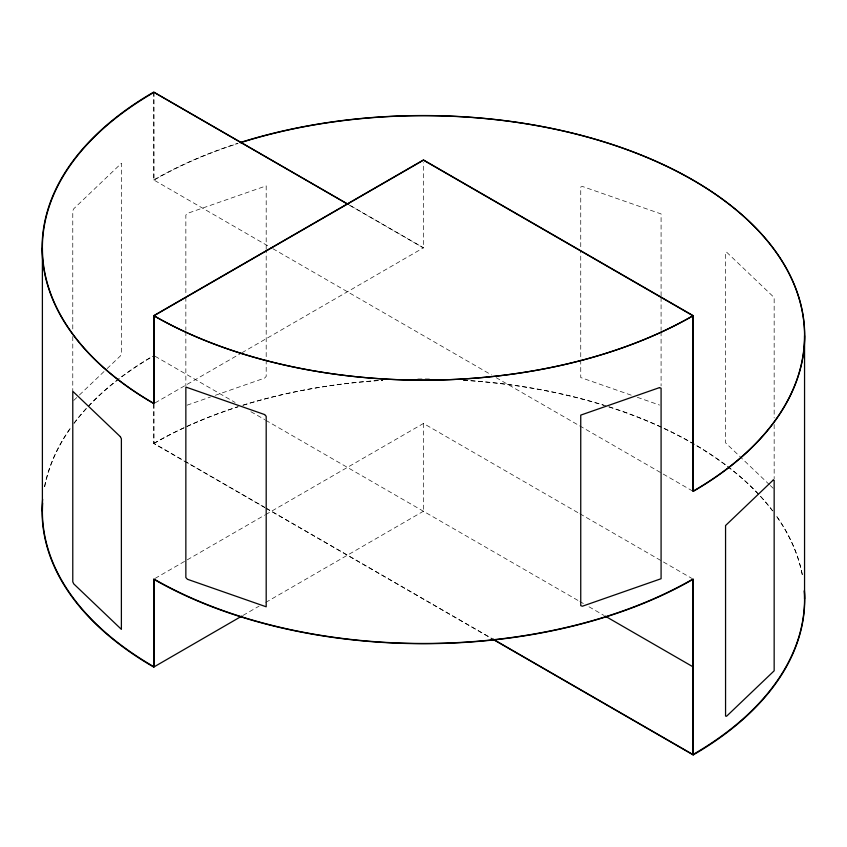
<?xml version="1.0" encoding="UTF-8"?>
<svg xmlns="http://www.w3.org/2000/svg" width="847" height="847" viewBox="0 0 847 847"><rect width="100%" height="100%" fill="white"/><g stroke="black" fill="none" stroke-linecap="round" stroke-linejoin="round"><path stroke-width="0.64" stroke-dasharray="4.24 3.18" d="M73.731 400.451L78.496 395.909M79.449 394.998L106.119 369.546M107.071 368.636L120.412 355.909L121.386 353.824L121.386 163.312L73.753 208.764L72.778 210.839L72.778 329.917M155.149 402.844L240.781 353.411M241.924 352.744L423.468 247.8L350.319 205.567M155.149 578.374L264.762 515.092M265.746 514.563L423.468 423.458L578.914 513.24M243.068 615.377L259.055 606.145M265.746 602.408L423.468 511.217M187.081 405.173L210.458 397.01M215.382 395.295L264.592 378.111L266.191 376.396L266.191 250.701M631.184 395.157L580.746 377.55L580.746 250.532M637.336 397.307L659.485 405.046M349.25 205.08L423.468 247.938L423.468 162.571M153.731 92.069L153.731 179.924L271.855 248.16M272.85 248.69L491.62 374.999M496.13 377.646L693.206 491.376M579.899 513.769L691.798 578.374M155.149 356.301L235.074 402.452M250.881 411.706L264.762 419.583M265.746 420.281L578.755 600.872M579.899 601.529L583.329 603.509M589.036 606.801L603.879 615.377M154.006 404.104L154.006 443.405L183.757 460.577M184.9 461.244L264.995 507.48M266.138 508.147L491.556 638.289M153.731 404.135L153.731 443.468L264.836 507.607M265.979 508.274L491.62 638.543M769.383 484.653L725.561 442.833L725.561 252.311L726.535 252.088L774.158 297.541L774.158 417.942M770.336 485.553L773.195 488.285M774.158 424.559L774.158 478.799M661.084 295.963L661.084 213.931L582.355 186.435L580.746 187.028L580.746 249.209M661.084 297.286L661.084 330.362M661.084 331.685L661.084 385.936M423.468 423.458L423.468 511.344M266.191 249.378L266.191 185.874L187.462 213.37L185.853 215.085L185.853 295.794M185.853 297.117L185.853 330.192M185.853 331.516L185.853 385.756M154.006 92.355L154.006 180.115A381.086 220.019 0 0 1 237.891 143.535M72.778 336.534L72.778 390.774M153.731 443.468A381.468 220.241 0 0 1 237.996 406.804M242.888 405.258A381.468 220.241 0 0 1 382.696 380.335M463.457 380.314A381.468 220.241 0 0 1 603.89 405.342M608.781 406.888A381.468 220.241 0 0 1 772.644 510.932M776.964 516.861A381.468 220.241 0 0 1 802.469 575.473M44.478 486.697A381.648 220.347 0 0 1 70.915 427.333M73.89 423.288A381.648 220.347 0 0 1 152.619 356.269M153.731 179.924A381.468 220.241 0 0 1 237.996 143.259M154.006 443.405A381.086 220.019 0 0 1 238.176 406.719M243.057 405.184A381.086 220.019 0 0 1 382.78 380.218M417.772 378.99A381.086 220.019 0 0 1 430.435 379.001M463.5 380.176A381.086 220.019 0 0 1 772.549 510.72M776.858 516.638A381.086 220.019 0 0 1 802.554 576.458M44.785 486.58A381.086 220.019 0 0 1 71.01 427.566M74.187 423.235A381.086 220.019 0 0 1 152.884 356.291"/><path stroke-width="1.27" d="M348.032 204.254L153.731 92.069A381.648 220.347 0 0 0 153.731 403.532L153.731 315.687L423.468 159.956L693.206 315.687L693.206 491.376A381.468 220.241 0 0 0 728.536 203.725A381.468 220.241 0 0 0 240.432 142.476M348.106 204.423L154.006 92.355A381.086 220.019 0 0 0 154.006 403.511L154.006 315.751L423.468 160.168L692.941 315.751L692.941 491.271A381.086 220.019 0 0 0 728.388 203.725A381.086 220.019 0 0 0 240.389 142.73M42.657 499.317A381.648 220.347 0 0 0 153.731 667.076L241.924 616.034M605.023 616.034L692.941 666.79M492.7 638.945L692.941 754.55A381.086 220.019 0 0 0 804.322 591.259M492.763 639.21L693.206 754.931A381.468 220.241 0 0 0 804.396 590.274M804.555 335.698L804.555 598.977M693.206 754.931L693.206 579.232A381.648 220.347 0 0 1 153.731 579.232L153.731 667.076M692.941 754.55L692.941 579.03A381.086 220.019 0 0 1 154.006 579.03L154.006 666.79A381.086 220.019 0 0 1 42.657 502.991M42.392 247.938L42.392 511.217M693.206 315.687A381.648 220.347 0 0 1 153.731 315.687M692.941 315.751A381.086 220.019 0 0 1 154.006 315.751M773.195 480.069L725.561 525.532L725.561 716.054L726.535 716.276L774.158 670.813L774.158 480.291L773.195 480.069M659.485 387.619L580.746 415.115L580.746 605.637L582.355 606.23L661.084 578.723L661.084 388.201L659.485 387.619M264.592 414.554L185.853 387.058L185.853 577.58L187.462 579.284L266.191 606.791L266.191 416.269L264.592 414.554M120.412 436.756L72.778 391.293L72.778 581.815L73.753 583.89L121.386 629.353L121.386 438.831L120.412 436.756"/></g></svg>
